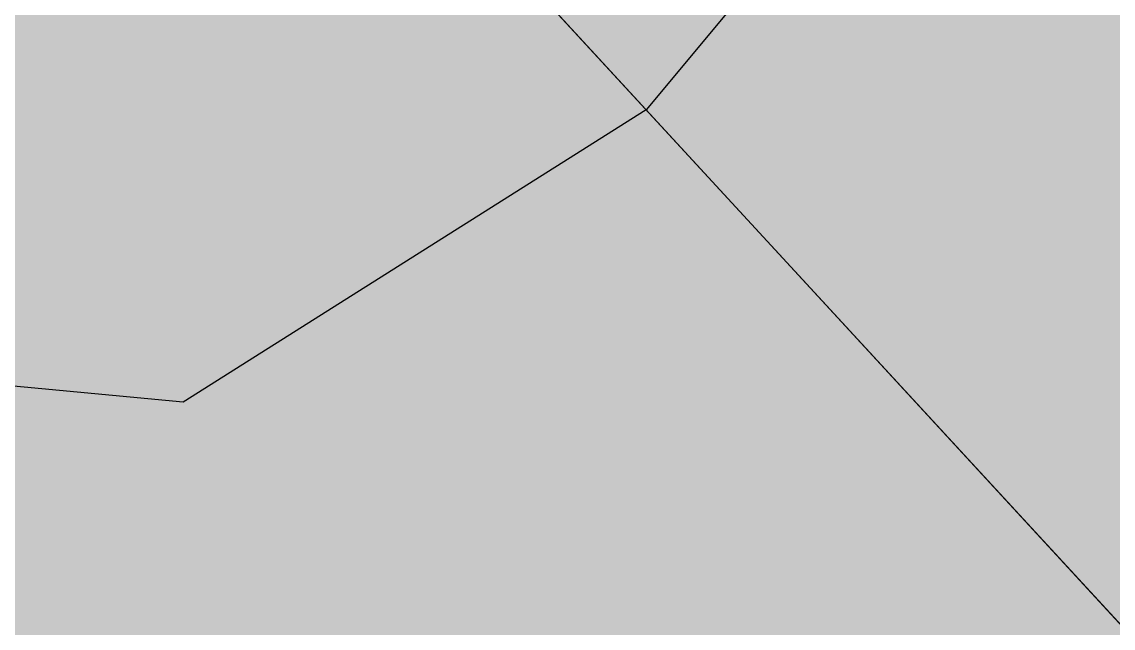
# Model space of a CAD drawing. Extents: x 329124 to 332550, y 6141944 to 6144607.
# Drawn here: x 330353.35 to 330365.42, y 6143032.18 to 6143038.88 of the extents above; entities that cross this region are included whole.
import ezdxf

# ---------------------------------------------------------------- set-up
doc = ezdxf.new("R2010")
doc.units = 0
doc.header["$LTSCALE"] = 5
for name, color, linetype in [('P-BUFFER-H 30m', 51, 'Continuous'), ('P-PROPOSED', 10, 'Continuous'), ('P-PROPOSED-H', 21, 'Continuous'), ('WETLAND', 143, 'Continuous')]:
    doc.layers.add(name, color=color, linetype=linetype)
doc.layers.add('P-EXISTINGCUT', color=125, linetype='Continuous', plot=False)

msp = doc.modelspace()

# ---------------------------------------------------------------- hatches: boundary and pattern name
at = {"layer": 'P-BUFFER-H 30m'}
h = msp.add_hatch(color=256, dxfattribs=at)
h.dxf.hatch_style = 1
edge = h.paths.add_edge_path()
edge.add_line((330352.223, 6143002.368), (330237.874, 6143126.383))
edge.add_arc((330259.926, 6143146.716), 29.995, 178.0741, 222.6779, ccw=False)
edge.add_line((330229.947, 6143147.724), (330251.437, 6143786.782))
edge.add_arc((330281.415, 6143785.774), 29.995, 155.4209, 178.0741, ccw=False)
edge.add_line((330254.138, 6143798.25), (330261.815, 6143815.035))
edge.add_arc((330289.092, 6143802.559), 29.995, 133.2328, 155.4209, ccw=False)
edge.add_line((330268.546, 6143824.413), (330322.411, 6143875.052))
edge.add_line((330322.411, 6143875.052), (330324.751, 6143936.322))
edge.add_arc((330354.725, 6143935.178), 29.995, 94.205, 177.8125, ccw=False)
edge.add_line((330352.525, 6143965.092), (330581.757, 6143981.946))
edge.add_arc((330583.957, 6143952.031), 29.995, 4.205, 94.205, ccw=False)
edge.add_line((330613.871, 6143954.231), (330615.338, 6143934.287))
edge.add_arc((330585.423, 6143932.088), 29.995, -85.795, 4.205, ccw=False)
edge.add_line((330587.622, 6143902.173), (330402.974, 6143888.598))
edge.add_line((330402.974, 6143888.598), (330401.558, 6143851.521))
edge.add_arc((330371.585, 6143852.666), 29.995, 313.2328, 357.8125, ccw=False)
edge.add_line((330392.13, 6143830.812), (330331.018, 6143773.358))
edge.add_line((330331.018, 6143773.358), (330310.579, 6143165.53))
edge.add_line((330310.579, 6143165.53), (330425.268, 6143041.147))
edge.add_arc((330403.216, 6143020.813), 29.995, -2.9056, 42.6779, ccw=False)
edge.add_line((330433.173, 6143019.293), (330410.232, 6142567.307))
edge.add_arc((330380.275, 6142568.828), 29.995, 267.8118, 357.0944, ccw=False)
edge.add_line((330379.13, 6142538.854), (330359.146, 6142539.618))
edge.add_arc((330360.291, 6142569.591), 29.995, 177.0944, 267.8118, ccw=False)
edge.add_line((330330.334, 6142571.112), (330352.223, 6143002.368))
at = {"layer": 'P-PROPOSED-H'}
h = msp.add_hatch(color=256, dxfattribs=at)
h.dxf.hatch_style = 1
h.paths.add_polyline_path([(330382.819, 6143013.435), (330259.926, 6143146.716), (330281.415, 6143785.774), (330289.092, 6143802.559), (330351.915, 6143861.621), (330354.725, 6143935.178), (330583.957, 6143952.031), (330585.423, 6143932.088), (330374.025, 6143916.546), (330371.585, 6143852.666), (330305.646, 6143790.675), (330301.266, 6143781.099), (330280.187, 6143154.242), (330403.216, 6143020.813), (330380.275, 6142568.828), (330360.291, 6142569.591)])

# ---------------------------------------------------------------- linework, layer by layer
at = {"layer": 'P-EXISTINGCUT', "flags": 128}
msp.add_lwpolyline([(330403.216, 6143020.813), (330398.52, 6142928.29), (330390.239, 6142940.461), (330380.163, 6142961.117), (330382.819, 6143013.435), (330353.722, 6143044.992), (330367.098, 6143054.735), (330368.427, 6143058.543), (330403.216, 6143020.813)], close=True, dxfattribs=at)
at = {"layer": 'P-PROPOSED', "flags": 128}
msp.add_lwpolyline([(330382.819, 6143013.435), (330259.926, 6143146.716), (330281.415, 6143785.774), (330289.092, 6143802.559), (330351.915, 6143861.621), (330354.725, 6143935.178), (330583.957, 6143952.031), (330585.423, 6143932.088), (330374.025, 6143916.546), (330371.585, 6143852.666), (330305.646, 6143790.675), (330301.266, 6143781.099), (330280.187, 6143154.242), (330403.216, 6143020.813), (330380.275, 6142568.828), (330360.291, 6142569.591)], close=True, dxfattribs=at)
at = {"layer": 'WETLAND'}
msp.add_lwpolyline([(330376.821, 6143122.345), (330372.065, 6143116.233), (330367.807, 6143109.344), (330365.621, 6143101.284), (330364.481, 6143092.816), (330367.665, 6143085.549), (330372.337, 6143079.629), (330375.167, 6143072.379), (330376.277, 6143070.764), (330372.687, 6143061.926), (330367.862, 6143047.029), (330360.254, 6143037.907), (330355.136, 6143034.675), (330347.004, 6143035.442), (330339.653, 6143037.592), (330331.665, 6143041.194), (330324.422, 6143045.469), (330309.635, 6143055.101), (330303.38, 6143059.737), (330297.5, 6143062.5), (330296.708, 6143064.079), (330290.422, 6143068.511)], dxfattribs=at)

doc.saveas('drawing.dxf')
